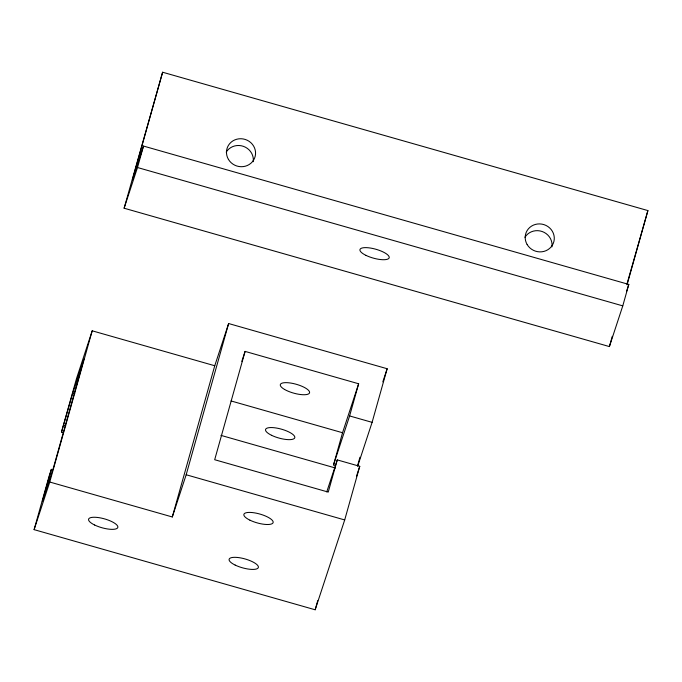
<?xml version="1.0" encoding="UTF-8"?>
<svg xmlns="http://www.w3.org/2000/svg" width="682" height="682" viewBox="0 0 682 682"><rect width="100%" height="100%" fill="white"/><g stroke="black" fill="none" stroke-linecap="round" stroke-linejoin="round"><path stroke-width="1.02" d="M162.614 72.224L132.359 180.005L143.51 146.067L628.804 284.428L622.777 305.877L609.401 346.575L124.115 208.215L162.614 72.224L647.9 210.585L627.065 284.812M326.755 491.884L337.275 459.907L359.755 466.317L344.7 519.948L315.169 609.776L34.1 529.641L49.155 476.002L51.38 469.25L42.344 501.432L53.554 467.332L83.963 359.013L72.752 393.113L61.499 432.047L63.545 432.627M61.499 432.047L76.555 378.425L92.206 330.813L214.753 365.748L228.632 323.541L387.154 368.732L372.099 422.354L357.641 466.326M124.115 208.215L137.491 167.516L143.51 146.067M34.1 529.641L49.752 482.029L92.206 330.813M49.752 482.029L172.299 516.965L214.753 365.748M172.299 516.965L186.177 474.757L228.632 323.541M335.561 465.491L333.515 464.911L349.61 415.943L358.647 383.77L245.094 351.401L214.685 459.719L328.238 492.089L337.275 459.907M333.515 464.911L342.543 432.738L358.647 383.77M315.169 609.776L317.727 600.663M357.692 465.286L359.951 457.247M609.401 346.575L612.283 336.311M626.963 284.01L647.9 210.585M241.803 361.392L245.094 351.401M382.832 381.852L387.154 368.732M356.473 476.309L359.755 466.317M626.502 291.419L628.804 284.428M137.491 167.516L622.777 305.877M349.61 415.943L372.099 422.354M231.036 400.948L342.543 432.738M72.752 393.113L74.79 393.702M220.951 435.372L335.416 468.005M63.716 425.295L65.762 425.875M186.177 474.757L344.7 519.948M524.927 237.31A14.612 13.921 18.2 0 1 542.199 231.53A14.612 13.921 18.2 0 1 551.951 246.867M226.202 152.137A14.612 13.921 18.2 0 1 243.474 146.366A14.612 13.921 18.2 0 1 253.227 161.702M527.143 244.54A14.612 13.921 18.2 0 0 552.343 245.23A14.612 13.921 18.2 0 0 539.743 223.909A14.612 13.921 18.2 0 0 527.143 244.54M228.419 159.366A14.612 13.921 18.2 0 0 253.619 160.065A14.612 13.921 18.2 0 0 241.019 138.736A14.612 13.921 18.2 0 0 228.419 159.366M249.944 520.178A15.2 4.621 15.7 0 0 273.115 522.625A15.2 4.621 15.7 0 0 252.442 512.574A15.2 4.621 15.7 0 0 249.944 520.178M235.179 565.088A15.2 4.621 15.7 0 0 258.35 567.535A15.2 4.621 15.7 0 0 237.677 557.484A15.2 4.621 15.7 0 0 235.179 565.088M94.645 525.021A15.2 4.621 15.7 0 0 117.816 527.467A15.2 4.621 15.7 0 0 97.142 517.416A15.2 4.621 15.7 0 0 94.645 525.021M271.607 435.321A15.2 4.621 15.7 0 0 294.777 437.767A15.2 4.621 15.7 0 0 274.104 427.716A15.2 4.621 15.7 0 0 271.607 435.321M284.599 389.473A15.2 4.621 15.7 0 0 309.134 393.497A15.2 4.621 15.7 0 0 291.052 383.105A15.2 4.621 15.7 0 0 284.599 389.473M365.995 255.383A15.2 4.621 15.7 0 0 389.175 257.839A15.2 4.621 15.7 0 0 368.502 247.788A15.2 4.621 15.7 0 0 365.995 255.383"/></g></svg>
